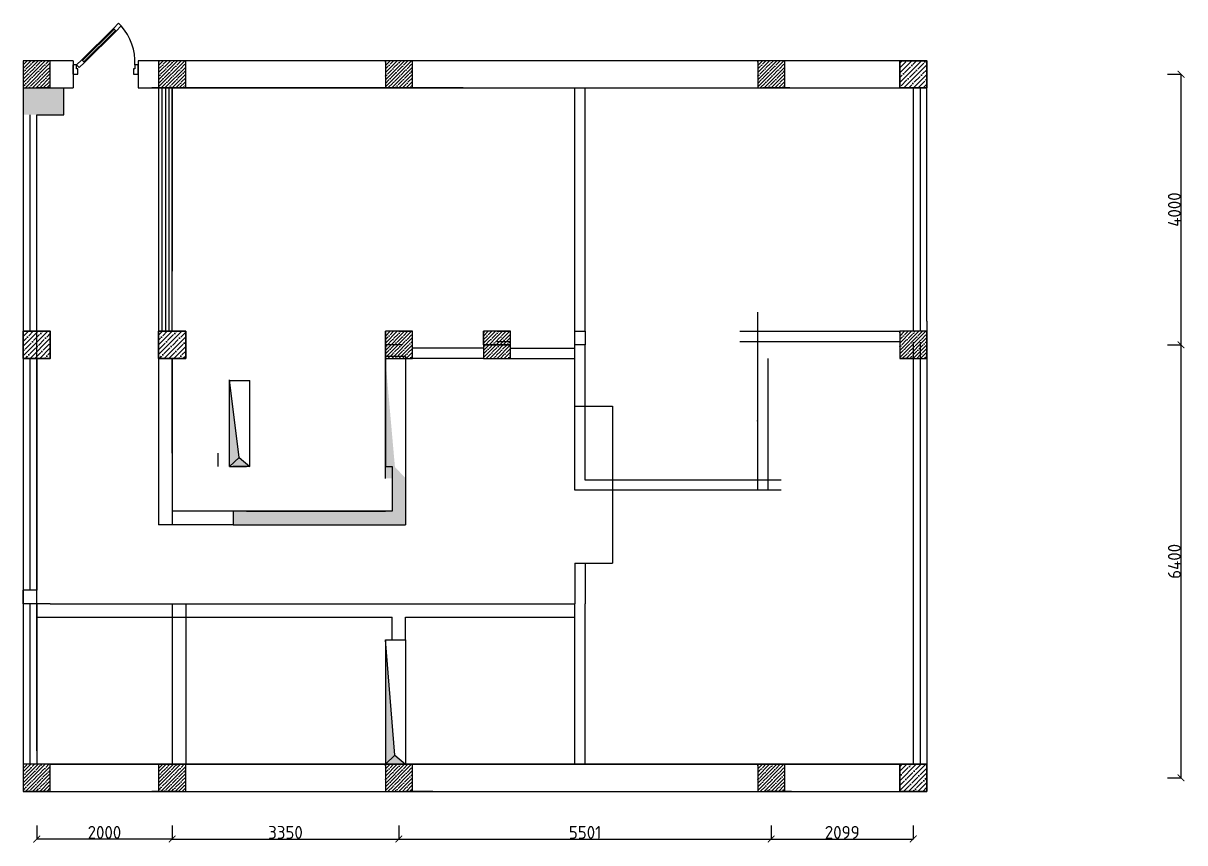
# Model space of a CAD drawing. Header units: millimetres. Extents: x -178199094 to 13669908, y -30538122 to 6091408.
# Drawn here: x 76100 to 93262, y 1112 to 13227 of the extents above; entities that cross this region are included whole.
import ezdxf

# ---------------------------------------------------------------- set-up
doc = ezdxf.new("R2010")
doc.units = ezdxf.units.MM
doc.linetypes.add('ACAD_ISO02W100', pattern=[15, 12, -3])
doc.layers.add('Plan 1', color=7, linetype='Continuous')
doc.layers.add('Plan 2', color=7, linetype='Continuous')
doc.styles.add('gost', font='GOST Common.ttf')
doc.dimstyles.new('GOST', dxfattribs={"dimtxt": 190, "dimasz": 100, "dimexe": 0.18, "dimexo": 0.06, "dimgap": 3, "dimtad": 1, "dimdec": 0, "dimzin": 0, "dimdsep": 46, "dimtxsty": 'gost', "dimblk": 'ARCHTICK', "dimcen": 0.09, "dimclrt": 256, "dimadec": 0, "dimazin": 0, "dimtfac": 1, "dimtdec": 0, "dimtofl": 0, "dimtmove": 0, "dimatfit": 3, "dimldrblk": 'ARCHTICK', "dimfxl": 200, "dimfxlon": 1, "dimtolj": 1, "dimtzin": 0, "dimarcsym": 0})
pattern_1 = [(45, (23626.26, -10928.54), (-70.71068, 70.71068), []), (45, (23696.97, -10928.54), (-70.71068, 70.71068), [125, -25, 0, -25])]

# ---------------------------------------------------------------- blocks, each defined once
blk = doc.blocks.new('A$C3C032968')
for p, q in [((0, 0), (0, 100)), ((0, 100), (0, 0)), ((700, 0), (700, 100)), ((700, 0), (700, 100))]:
    blk.add_line(p, q)
for points in [[(517, 522), (461, 466), (433, 494), (489, 551)], [(120, 128), (461, 466), (433, 494), (92, 156)], [(113, 135), (454, 473), (440, 487), (99, 149)], [(63, 72), (120, 128), (92, 156), (35, 100)], [(35, 100), (0, 100), (0, 0), (50, 0), (50, 50), (50, 60), (35, 60)], [(665, 100), (665, 60), (650, 60), (650, 50), (650, 0), (700, 0), (700, 100)]]:
    blk.add_lwpolyline(points, close=True)
blk.add_arc((72, 129), 593, 357.2313, 41.4937)
blk = doc.blocks.new('_ArchTick')
at = {"color": 0, "linetype": 'ByBlock', "const_width": 0.15}
blk.add_lwpolyline([(-0.5, -0.5), (0.5, 0.5)], dxfattribs=at)
blk = doc.blocks.new('*D60')
at = {"color": 0, "lineweight": -2, "transparency": 16777216}
for p, q in [((78300, 1368), (78300, 1168)), ((81650, 1368), (81650, 1168)), ((78300, 1168), (81650, 1168))]:
    blk.add_line(p, q, dxfattribs=at)
at = {"layer": 'Defpoints', "color": 0, "transparency": 16777216}
for p in [(78300, 2072), (81650, 2072), (81650, 1168)]:
    blk.add_point(p, dxfattribs=at)
at = {"color": 0, "lineweight": -2, "transparency": 16777216, "xscale": 100, "yscale": 100, "zscale": 100, "rotation": 180}
blk.add_blockref('_ArchTick', (78300, 1168), dxfattribs=at)
at = {"color": 0, "lineweight": -2, "transparency": 16777216, "xscale": 100, "yscale": 100, "zscale": 100}
blk.add_blockref('_ArchTick', (81650, 1168), dxfattribs=at)
at = {"transparency": 16777216, "insert": (79975, 1266), "char_height": 190, "attachment_point": 5, "style": 'gost'}
blk.add_mtext('\\A1;3350', dxfattribs=at)
blk = doc.blocks.new('*D61')
at = {"color": 0, "lineweight": -2, "transparency": 16777216}
for p, q in [((81650, 1368), (81650, 1168)), ((87151, 1368), (87151, 1168)), ((81650, 1168), (87151, 1168))]:
    blk.add_line(p, q, dxfattribs=at)
at = {"layer": 'Defpoints', "color": 0, "transparency": 16777216}
for p in [(81650, 2072), (87151, 2073), (87151, 1168)]:
    blk.add_point(p, dxfattribs=at)
at = {"color": 0, "lineweight": -2, "transparency": 16777216, "xscale": 100, "yscale": 100, "zscale": 100, "rotation": 180}
blk.add_blockref('_ArchTick', (81650, 1168), dxfattribs=at)
at = {"color": 0, "lineweight": -2, "transparency": 16777216, "xscale": 100, "yscale": 100, "zscale": 100}
blk.add_blockref('_ArchTick', (87151, 1168), dxfattribs=at)
at = {"transparency": 16777216, "insert": (84401, 1266), "char_height": 190, "attachment_point": 5, "style": 'gost'}
blk.add_mtext('\\A1;5501', dxfattribs=at)
blk = doc.blocks.new('*D62')
at = {"color": 0, "lineweight": -2, "transparency": 16777216}
for p, q in [((87151, 1368), (87151, 1168)), ((89250, 1368), (89250, 1168)), ((87151, 1168), (89250, 1168))]:
    blk.add_line(p, q, dxfattribs=at)
at = {"layer": 'Defpoints', "color": 0, "transparency": 16777216}
for p in [(87151, 2073), (89250, 2072), (89250, 1168)]:
    blk.add_point(p, dxfattribs=at)
at = {"color": 0, "lineweight": -2, "transparency": 16777216, "xscale": 100, "yscale": 100, "zscale": 100, "rotation": 180}
blk.add_blockref('_ArchTick', (87151, 1168), dxfattribs=at)
at = {"color": 0, "lineweight": -2, "transparency": 16777216, "xscale": 100, "yscale": 100, "zscale": 100}
blk.add_blockref('_ArchTick', (89250, 1168), dxfattribs=at)
at = {"transparency": 16777216, "insert": (88201, 1266), "char_height": 190, "attachment_point": 5, "style": 'gost'}
blk.add_mtext('\\A1;2099', dxfattribs=at)
blk = doc.blocks.new('*D63')
at = {"color": 0, "lineweight": -2, "transparency": 16777216}
for p, q in [((93006, 8472), (93206, 8472)), ((93206, 2072), (93206, 8472)), ((93006, 2072), (93206, 2072))]:
    blk.add_line(p, q, dxfattribs=at)
at = {"layer": 'Defpoints', "color": 0, "transparency": 16777216}
for p in [(89250, 8472), (93206, 8472), (89250, 2072)]:
    blk.add_point(p, dxfattribs=at)
at = {"color": 0, "lineweight": -2, "transparency": 16777216, "xscale": 100, "yscale": 100, "zscale": 100}
for p, rotation in [((93206, 8472), 90), ((93206, 2072), 270)]:
    blk.add_blockref('_ArchTick', p, dxfattribs=dict(at, rotation=rotation))
at = {"transparency": 16777216, "insert": (93108, 5272), "char_height": 190, "attachment_point": 5, "rotation": 90, "style": 'gost'}
blk.add_mtext('\\A1;6400', dxfattribs=at)
blk = doc.blocks.new('*D64')
at = {"color": 0, "lineweight": -2, "transparency": 16777216}
for p, q in [((93006, 12472), (93206, 12472)), ((93206, 8472), (93206, 12472)), ((93006, 8472), (93206, 8472))]:
    blk.add_line(p, q, dxfattribs=at)
at = {"layer": 'Defpoints', "color": 0, "transparency": 16777216}
for p in [(89250, 12472), (93206, 12472), (89250, 8472)]:
    blk.add_point(p, dxfattribs=at)
at = {"color": 0, "lineweight": -2, "transparency": 16777216, "xscale": 100, "yscale": 100, "zscale": 100}
for p, rotation in [((93206, 12472), 90), ((93206, 8472), 270)]:
    blk.add_blockref('_ArchTick', p, dxfattribs=dict(at, rotation=rotation))
at = {"transparency": 16777216, "insert": (93108, 10472), "char_height": 190, "attachment_point": 5, "rotation": 90, "style": 'gost'}
blk.add_mtext('\\A1;4000', dxfattribs=at)
blk = doc.blocks.new('*D65')
at = {"color": 0, "lineweight": -2, "transparency": 16777216}
for p, q in [((76300, 1368), (76300, 1168)), ((78300, 1368), (78300, 1168)), ((78300, 1168), (76300, 1168))]:
    blk.add_line(p, q, dxfattribs=at)
at = {"layer": 'Defpoints', "color": 0, "transparency": 16777216}
for p in [(76300, 2072), (78300, 2072), (76300, 1168)]:
    blk.add_point(p, dxfattribs=at)
at = {"color": 0, "lineweight": -2, "transparency": 16777216, "xscale": 100, "yscale": 100, "zscale": 100, "rotation": 180}
blk.add_blockref('_ArchTick', (76300, 1168), dxfattribs=at)
at = {"color": 0, "lineweight": -2, "transparency": 16777216, "xscale": 100, "yscale": 100, "zscale": 100}
blk.add_blockref('_ArchTick', (78300, 1168), dxfattribs=at)
at = {"transparency": 16777216, "insert": (77300, 1266), "char_height": 190, "attachment_point": 5, "style": 'gost'}
blk.add_mtext('\\A1;2000', dxfattribs=at)

msp = doc.modelspace()

# ---------------------------------------------------------------- hatches: boundary and pattern name
at = {"transparency": 33554687}
h = msp.add_hatch(dxfattribs=at)
h.set_pattern_fill('ANSI35', color=1, scale=300)
h.set_pattern_definition([(45, (23107.16, -10204.92), (-53.03301, 53.03301), []), (45, (23160.19, -10204.92), (-53.03301, 53.03301), [93.75, -18.75, 0, -18.75])])
h.paths.add_polyline_path([(76500.17926, 12672.49101), (76100.17926, 12672.49101), (76100.17926, 12272.49101), (76500.17926, 12272.49101)])
h = msp.add_hatch(dxfattribs=at)
h.set_pattern_fill('ANSI35', color=1, scale=300)
h.set_pattern_definition([(45, (19979, -10728.54), (-53.03301, 53.03301), []), (45, (20032.03, -10728.54), (-53.03301, 53.03301), [93.75, -18.75, 0, -18.75])])
h.paths.add_polyline_path([(78500.17926, 12672.49101), (78100.17926, 12672.49101), (78100.17926, 12272.49101), (78500.17926, 12272.49101)])
h = msp.add_hatch(dxfattribs=at)
h.set_pattern_fill('ANSI35', color=1, scale=300)
h.set_pattern_definition([(45, (23329, -10728.54), (-53.03301, 53.03301), []), (45, (23382.03, -10728.54), (-53.03301, 53.03301), [93.75, -18.75, 0, -18.75])])
h.paths.add_polyline_path([(81850.17926, 12672.49101), (81450.17926, 12672.49101), (81450.17926, 12272.49101), (81850.17926, 12272.49101)])
h = msp.add_hatch(dxfattribs=at)
h.set_pattern_fill('ANSI35', color=1, scale=300)
h.set_pattern_definition([(45, (28830.27, -10728.54), (-53.03301, 53.03301), []), (45, (28883.3, -10728.54), (-53.03301, 53.03301), [93.75, -18.75, 0, -18.75])])
h.paths.add_polyline_path([(87351.44962, 12672.49101), (86951.44962, 12672.49101), (86951.44962, 12272.49101), (87351.44962, 12272.49101)])
at = {"lineweight": 30, "transparency": 33554687}
h = msp.add_hatch(dxfattribs=at)
h.set_pattern_fill('ANSI35', color=1, scale=400)
h.set_pattern_definition(pattern_1)
h.paths.add_polyline_path([(89050.17926, 12672.49101), (89050.17926, 12272.49101), (89450.17926, 12272.49101), (89450.17926, 12672.49101)])
at = {"true_color": 0x636466, "transparency": 33554687}
h = msp.add_hatch(color=251, dxfattribs=at)
h.dxf.hatch_style = 1
h.paths.add_polyline_path([(76300.17926, 12272.49101), (76100.17926, 12272.49101), (76100.17926, 11872.49101), (76300.17926, 11872.49101)])
h = msp.add_hatch(color=251, dxfattribs=at)
h.dxf.hatch_style = 1
h.paths.add_polyline_path([(76700.17926, 12272.49101), (76300.17926, 12272.49101), (76300.17926, 11872.49101), (76700.17926, 11872.49101)])
at = {"lineweight": 30, "transparency": 33554687}
h = msp.add_hatch(dxfattribs=at)
h.set_pattern_fill('ANSI35', color=1, scale=400)
h.set_pattern_definition(pattern_1)
h.paths.add_polyline_path([(76100.17926, 8672.49101), (76100.17926, 8272.49101), (76500.17926, 8272.49101), (76500.17926, 8672.49101)])
h = msp.add_hatch(dxfattribs=at)
h.set_pattern_fill('ANSI35', color=1, scale=400)
h.set_pattern_definition(pattern_1)
h.paths.add_polyline_path([(78100.17926, 8672.49101), (78100.17926, 8272.49101), (78500.17926, 8272.49101), (78500.17926, 8672.49101)])
at = {"transparency": 33554687}
h = msp.add_hatch(dxfattribs=at)
h.set_pattern_fill('ANSI35', color=1, scale=300)
h.set_pattern_definition([(45, (23329, -14728.54), (-53.03301, 53.03301), []), (45, (23382.03, -14728.54), (-53.03301, 53.03301), [93.75, -18.75, 0, -18.75])])
h.paths.add_polyline_path([(81850.17926, 8672.49101), (81450.17926, 8672.49101), (81450.17926, 8272.49101), (81850.17926, 8272.49101)])
h = msp.add_hatch(dxfattribs=at)
h.set_pattern_fill('ANSI35', color=1, scale=300)
h.set_pattern_definition([(45, (24779, -14728.54), (-53.03301, 53.03301), []), (45, (24832.03, -14728.54), (-53.03301, 53.03301), [93.75, -18.75, 0, -18.75])])
h.paths.add_polyline_path([(83300.17947, 8672.49101), (82900.17947, 8672.49101), (82900.17947, 8272.49101), (83300.17947, 8272.49101)])
h = msp.add_hatch(dxfattribs=at)
h.set_pattern_fill('ANSI35', color=1, scale=300)
h.set_pattern_definition([(45, (30929, -14728.54), (-53.03301, 53.03301), []), (45, (30982.03, -14728.54), (-53.03301, 53.03301), [93.75, -18.75, 0, -18.75])])
h.paths.add_polyline_path([(89450.17926, 8672.49101), (89050.17926, 8672.49101), (89050.17926, 8272.49101), (89450.17926, 8272.49101)])
at = {"true_color": 0x000000, "transparency": 33554687}
h = msp.add_hatch(color=18, dxfattribs=at)
h.dxf.hatch_style = 1
h.paths.add_polyline_path([(81592.01869, 6667.21706), (81450.17926, 6499.9248), (81750.17926, 6499.9248)])
h.paths.add_polyline_path([(81450.17926, 8270.86106), (81450.17926, 6699.9248), (81450.17926, 6499.9248), (81592.01869, 6667.21706)])
h = msp.add_hatch(color=18, dxfattribs=at)
h.dxf.hatch_style = 1
h.paths.add_polyline_path([(79150.17926, 6672.49101), (79288.11604, 6807.03979), (79151.0879, 7946.66319), (79150.17926, 7946.66319)])
h.paths.add_polyline_path([(79288.11604, 6807.03979), (79150.17926, 6672.49101), (79200.17926, 6672.49101), (79400.17926, 6672.49101), (79450.17926, 6672.49101)])
at = {"true_color": 0x636466, "transparency": 33554687}
h = msp.add_hatch(color=251, dxfattribs=at)
h.dxf.hatch_style = 1
h.paths.add_polyline_path([(81750.35219, 6500.09576), (81550.35219, 6500.09576), (81550.17926, 6012.49101), (79400.17926, 6012.49101), (79200.17926, 6012.49101), (79200.17926, 5812.49101), (81450.17926, 5812.49101), (81750.17926, 5812.49101)])
at = {"transparency": 33554687}
h = msp.add_hatch(color=7, dxfattribs=at)
h.dxf.hatch_style = 1
h.paths.add_polyline_path([(81450.17926, 4112.49101), (81450.17926, 2272.49101), (81588.11604, 2407.03979)])
h.paths.add_polyline_path([(81588.11603, 2407.03979), (81450.17926, 2272.49101), (81750.17926, 2272.49101)])
h = msp.add_hatch(dxfattribs=at)
h.set_pattern_fill('ANSI35', color=1, scale=300)
h.set_pattern_definition([(45, (23107.16, -20604.92), (-53.03301, 53.03301), []), (45, (23160.19, -20604.92), (-53.03301, 53.03301), [93.75, -18.75, 0, -18.75])])
h.paths.add_polyline_path([(76500.17926, 2272.49101), (76100.17926, 2272.49101), (76100.17926, 1872.49101), (76500.17926, 1872.49101)])
h = msp.add_hatch(dxfattribs=at)
h.set_pattern_fill('ANSI35', color=1, scale=300)
h.set_pattern_definition([(45, (25107.16, -20604.92), (-53.03301, 53.03301), []), (45, (25160.19, -20604.92), (-53.03301, 53.03301), [93.75, -18.75, 0, -18.75])])
h.paths.add_polyline_path([(78500.17926, 2272.49101), (78100.17926, 2272.49101), (78100.17926, 1872.49101), (78500.17926, 1872.49101)])
h = msp.add_hatch(dxfattribs=at)
h.set_pattern_fill('ANSI35', color=1, scale=300)
h.set_pattern_definition([(45, (23329, -21128.54), (-53.03301, 53.03301), []), (45, (23382.03, -21128.54), (-53.03301, 53.03301), [93.75, -18.75, 0, -18.75])])
h.paths.add_polyline_path([(81850.17926, 2272.49101), (81450.17926, 2272.49101), (81450.17926, 1872.49101), (81850.17926, 1872.49101)])
h = msp.add_hatch(dxfattribs=at)
h.set_pattern_fill('ANSI35', color=1, scale=300)
h.set_pattern_definition([(45, (28830.27, -21128.21), (-53.03301, 53.03301), []), (45, (28883.3, -21128.21), (-53.03301, 53.03301), [93.75, -18.75, 0, -18.75])])
h.paths.add_polyline_path([(87351.44962, 2272.82652), (86951.44962, 2272.82652), (86951.44962, 1872.82652), (87351.44962, 1872.82652)])
at = {"lineweight": 30, "transparency": 33554687}
h = msp.add_hatch(dxfattribs=at)
h.set_pattern_fill('ANSI35', color=1, scale=400)
h.set_pattern_definition(pattern_1)
h.paths.add_polyline_path([(89050.17926, 2272.49101), (89050.17926, 1872.49101), (89450.17926, 1872.49101), (89450.17926, 2272.49101)])

# ---------------------------------------------------------------- linework, layer by layer
at = {"color": 18, "true_color": 0x000000}
for p, q in [((76500.17926, 12272.49101), (76840.17926, 12272.49101)), ((77800.17926, 12272.49101), (89050.17926, 12272.49101)), ((78300.17926, 8272.49101), (78300.17926, 6872.49101)), ((81750.17926, 8299.02099), (81750.17926, 5812.49101)), ((79150.17926, 6672.49101), (79200.17926, 6672.49101)), ((79450.17926, 6672.49101), (79400.17926, 6672.49101)), ((81450.17926, 4112.49101), (81450.17926, 2272.49101)), ((81450.17926, 4112.49101), (81750.17926, 4112.49101)), ((81750.17926, 4112.49101), (81750.17926, 2272.49101)), ((76500.17926, 2272.49101), (89050.17926, 2272.49101))]:
    msp.add_line(p, q, dxfattribs=at)
for p, q in [((87350.17926, 12272.49101), (87150.17926, 12272.49101)), ((81650.17926, 8672.49101), (81850.17926, 8672.49101)), ((83100.17926, 8672.49101), (83300.17947, 8672.49101)), ((84250.17926, 8672.49101), (84400.17926, 8672.49101)), ((86950.17947, 8672.49101), (86951.44962, 8672.49101)), ((82900.17947, 8472.82652), (83300.17947, 8472.91908)), ((83100.17926, 8522.49101), (83300.17947, 8522.49101)), ((86950.17947, 8522.49101), (86951.44962, 8522.49101)), ((81450.17926, 6672.49101), (81550.17926, 6672.49101)), ((81550.17926, 6672.49101), (81550.17926, 6012.49101)), ((76500.17926, 4644.86282), (78100.17926, 4644.86282)), ((78100.17926, 4644.86282), (78300.17926, 4644.86282))]:
    msp.add_line(p, q)
at = {"color": 152, "true_color": 0x2776bb}
for p, q in [((87150.17928, 12272.49101), (87150.17928, 12272.58836)), ((87250.17927, 12272.49101), (87250.17927, 12272.53969)), ((89250.17926, 12272.49101), (89250.17926, 8672.49101)), ((89350.17926, 12272.49101), (89350.17926, 8672.49101)), ((76300.17926, 8672.49101), (76300.17926, 11872.49101)), ((89250.17926, 8512.69095), (89250.17926, 2272.49101)), ((89250.17926, 8512.69095), (89250.17926, 2272.49101)), ((89350.17926, 8512.69095), (89350.17926, 2272.49101)), ((76300.17926, 4844.86282), (76100.17926, 4844.86282)), ((76500.17926, 4644.86282), (76100.17926, 4644.86282)), ((76500.17926, 2272.49101), (76100.17926, 2272.49101))]:
    msp.add_line(p, q, dxfattribs=at)
at = {"color": 18, "true_color": 0x000000}
for points in [[(76840.17926, 12672.49101), (76100.17926, 12672.49101), (76100.17926, 1872.49101), (89450.17926, 1872.49101)], [(76700.17926, 12272.49101), (76840.17926, 12272.49101)], [(77800.17926, 12272.49101), (78100.17926, 12272.49101), (78100.17926, 5812.49101)], [(78100.17926, 12272.49101), (78100.17926, 5812.49101)], [(78300.17926, 12272.49101), (78100.17926, 12272.49101)], [(78300.17926, 12272.49101), (78300.17926, 9559.63435)], [(78300.17926, 12272.49101), (81500.17926, 12272.49101)], [(78300.17926, 12272.49101), (82300.17926, 12272.49101)], [(78500.17926, 8672.49101), (78300.17926, 8672.49101), (78300.17926, 12272.49101)], [(82300.17926, 12272.49101), (82500.17926, 12272.49101)], [(82500.17926, 12272.49101), (87100.17926, 12272.49101)], [(82500.17926, 12272.49101), (87100.17926, 12272.49101)], [(84250.17926, 7565.0301), (84250.17926, 12272.49101)], [(84400.17926, 8672.49101), (84400.17926, 12272.49101)], [(87100.17926, 12272.49101), (87350.17926, 12272.49101)], [(89050.17926, 12272.49101), (89450.17926, 12272.49101)], [(86950.17947, 8954.77786), (86950.17947, 6322.49101)], [(76500.17926, 8272.49101), (76500.17926, 8672.49101)], [(81500.17926, 8672.49101), (81450.17926, 8672.49101)], [(81450.17926, 8472.49101), (81450.17926, 8672.49101)], [(83300.17947, 8472.82652), (82900.17947, 8472.82652), (82900.17947, 8672.49101)], [(84400.17926, 8672.49101), (84400.17926, 8472.49101), (84250.17926, 8472.49101)], [(81700.17926, 8472.49101), (81450.17926, 8472.49101)], [(81450.17926, 6672.49101), (81450.17926, 8472.49101)], [(81450.17926, 8472.49101), (81450.17926, 6672.49101)], [(82900.30501, 8421.61217), (81850.3048, 8422.49096)], [(83300.17947, 8422.49101), (84250.17926, 8422.49101)], [(84400.17926, 7565.0301), (84400.17926, 8472.49101)], [(76400.17926, 8272.49101), (76200.17926, 8272.49101)], [(78400.17926, 8272.49101), (78200.17926, 8272.49101)], [(78300.17926, 8272.49101), (78300.17926, 5812.49101)], [(78300.17926, 6872.49101), (78300.17926, 8272.49101)], [(81750.17926, 8299.02099), (81450.17926, 8299.02099)], [(81450.17926, 6498.84099), (81450.17926, 8298.84099)], [(82900.17947, 8271.61222), (81850.17926, 8272.49101)], [(83300.17947, 8272.49101), (84250.17926, 8272.49101)], [(87100.17947, 8272.82652), (87100.17947, 6322.49101)], [(89250.17926, 8272.49101), (89050.17926, 8272.49101)], [(89250.17926, 8272.49101), (89050.17926, 8272.49101)], [(79150.17926, 6672.49101), (79288.11604, 6807.03979), (79150.17926, 7954.22014)], [(79150.17926, 6672.49101), (79150.17926, 7946.66319)], [(79150.17926, 7946.66319), (79450.17926, 7946.66319)], [(79450.17926, 6672.49101), (79450.17926, 7946.66319)], [(84250.17926, 7565.0301), (84807.33258, 7565.0301)], [(84807.33258, 6322.49101), (84250.17926, 6322.49101), (84250.17926, 7565.0301)], [(84807.33258, 6472.49101), (84400.17926, 6472.49101), (84400.17926, 7565.0301)], [(84807.33258, 7565.0301), (84807.33258, 5243.71487)], [(78976.33281, 6872.49101), (78976.33281, 6672.49101)], [(79288.11604, 6807.03979), (79450.17926, 6672.49101)], [(78300.17926, 6672.49101), (78300.17926, 5812.49101)], [(79200.17926, 6672.49101), (79400.17926, 6672.49101)], [(79400.17926, 6672.49101), (79200.17926, 6672.49101)], [(79200.17926, 6672.49101), (79400.17926, 6672.49101)], [(79400.17926, 6672.50143), (79400.17926, 6672.49101)], [(87250.17926, 6472.49101), (84807.33258, 6472.49101)], [(87300.17947, 6472.49101), (87250.17926, 6472.49101)], [(87300.17947, 6322.49101), (84807.33258, 6322.49101)], [(79200.21366, 6012.49101), (78300.17926, 6012.49101)], [(79400.17926, 6012.49101), (79200.21366, 6012.49101), (79200.21366, 5812.49101), (81750.17926, 5812.49101)], [(79200.21366, 6012.49101), (79200.21366, 6012.49101)], [(79400.17926, 6012.49101), (81450.17926, 6012.49101)], [(81550.17926, 6012.49101), (79400.17926, 6012.49101)], [(78300.17926, 5812.49101), (78100.17926, 5812.49101)], [(79200.21366, 5812.49101), (78300.17926, 5812.49101)], [(84250.17926, 5243.71487), (84250.17926, 4644.86282)], [(84250.17926, 5243.71487), (84807.33258, 5243.71487)], [(84400.17926, 5243.71487), (84400.17926, 4644.86282)], [(76100.17926, 4644.86282), (76100.17926, 4844.86282)], [(78300.17926, 4644.86282), (78300.17926, 2272.49101)], [(78300.17926, 4644.86282), (81750.17926, 4644.86282)], [(78500.17926, 4644.86282), (78500.17926, 2272.49101)], [(81750.17926, 2272.49101), (84250.17926, 2272.49101), (84250.17926, 4644.86282)], [(81750.17926, 4644.86282), (84250.17926, 4644.86282)], [(84400.17926, 2272.49101), (84400.17926, 4644.86282)], [(76300.17926, 4444.86282), (81550.17926, 4444.86282)], [(81550.17926, 4112.49101), (81550.17926, 4444.86282)], [(81750.17926, 4112.49101), (81750.17926, 4444.86282)], [(81750.17926, 4444.86282), (84250.17926, 4444.86282)], [(81450.17926, 2272.49101), (81588.11604, 2407.03979), (81450.17926, 4112.49101)], [(81588.11603, 2407.03979), (81750.17926, 2272.49101)], [(87100.17926, 1872.48522), (87350.17926, 1872.48522)]]:
    msp.add_lwpolyline(points, dxfattribs=at)
for points in [[(76100.17926, 12272.49101), (76500.17926, 12272.49101), (76500.17926, 12672.49101), (76100.17926, 12672.49101)], [(78100.17926, 12272.49101), (78500.17926, 12272.49101), (78500.17926, 12672.49101), (78100.17926, 12672.49101)], [(81450.17926, 12272.49101), (81850.17926, 12272.49101), (81850.17926, 12672.49101), (81450.17926, 12672.49101)], [(86951.44962, 12272.49101), (87351.44962, 12272.49101), (87351.44962, 12672.49101), (86951.44962, 12672.49101)], [(81450.17926, 8272.49101), (81850.17926, 8272.49101), (81850.17926, 8672.49101), (81450.17926, 8672.49101)], [(82900.17947, 8272.49101), (83300.17947, 8272.49101), (83300.17947, 8672.49101), (82900.17947, 8672.49101)], [(89050.17926, 8272.49101), (89450.17926, 8272.49101), (89450.17926, 8672.49101), (89050.17926, 8672.49101)], [(76100.17926, 1872.49101), (76500.17926, 1872.49101), (76500.17926, 2272.49101), (76100.17926, 2272.49101)], [(78100.17926, 1872.49101), (78500.17926, 1872.49101), (78500.17926, 2272.49101), (78100.17926, 2272.49101)], [(81450.17926, 1872.49101), (81850.17926, 1872.49101), (81850.17926, 2272.49101), (81450.17926, 2272.49101)], [(86951.44962, 1872.82652), (87351.44962, 1872.82652), (87351.44962, 2272.82652), (86951.44962, 2272.82652)]]:
    msp.add_lwpolyline(points, close=True)
for points in [[(76840.17926, 12672.49101), (76840.17926, 12272.49101)], [(89450.17926, 12672.49101), (77800.17926, 12672.49101), (77800.17926, 12272.49101)], [(76300.17926, 11872.49101), (76700.17926, 11872.49101), (76700.17926, 12272.49101)], [(79400.17926, 7946.66319), (79450.17926, 7946.66319)]]:
    msp.add_lwpolyline(points)
at = {"color": 18, "lineweight": 30, "true_color": 0x000000}
for points in [[(89050.17926, 12272.49101), (89450.17926, 12272.49101), (89450.17926, 12672.49101), (89050.17926, 12672.49101)], [(76100.17926, 8272.49101), (76500.17926, 8272.49101), (76500.17926, 8672.49101), (76100.17926, 8672.49101)], [(78100.17926, 8272.49101), (78500.17926, 8272.49101), (78500.17926, 8672.49101), (78100.17926, 8672.49101)], [(89050.17926, 1872.49101), (89450.17926, 1872.49101), (89450.17926, 2272.49101), (89050.17926, 2272.49101)]]:
    msp.add_lwpolyline(points, close=True, dxfattribs=at)
at = {"color": 152, "true_color": 0x2776bb}
for points in [[(89450.17926, 8822.49101), (89450.17926, 12672.49101)], [(76100.17926, 12272.49101), (76100.17926, 8672.49101)], [(76500.17926, 12272.49101), (76300.17926, 12272.49101)], [(78400.17926, 12272.49101), (78000.17926, 12272.49101)], [(78150.17926, 12272.49101), (78150.17926, 8672.49101)], [(78200.17926, 12272.49101), (78200.17926, 8672.49101)], [(78250.17926, 12272.49101), (78250.17926, 8672.49101)], [(82600.17926, 12272.49101), (82200.17926, 12272.49101)], [(87425.17926, 12272.49101), (87025.17926, 12272.49101)], [(89450.17926, 12272.49101), (89050.17926, 12272.49101)], [(89250.17926, 12272.49101), (89250.17926, 8672.49101)], [(76200.17926, 11872.49101), (76200.17926, 8672.49101)], [(89450.17926, 8822.49101), (89450.17926, 1872.49101)], [(76300.17926, 2472.49101), (76300.17926, 8672.49101)], [(78300.17926, 8672.49101), (78100.17926, 8672.49101)], [(89250.17926, 8512.69095), (89250.17926, 2272.49101), (76100.17926, 2272.49101)], [(89250.17926, 8512.69095), (89250.17926, 2272.49101), (89050.17926, 2272.49101), (89450.17926, 2272.49101)], [(76100.17926, 8272.49101), (76100.17926, 4844.86282)], [(76500.17926, 8272.49101), (76100.17926, 8272.49101)], [(76200.17926, 8272.49101), (76200.17926, 4844.86282)], [(76300.17926, 8272.49101), (76300.17926, 4844.86282)], [(78500.17926, 8272.49101), (78100.17926, 8272.49101)], [(76100.17926, 4644.86282), (76100.17926, 2272.49101)], [(76200.17926, 4644.86282), (76200.17926, 2272.49101)], [(76300.17926, 4644.86282), (76300.17926, 2272.49101)], [(76500.17926, 1872.49101), (76100.17926, 1872.49101)], [(78400.17926, 1872.49101), (78000.17926, 1872.49101)], [(82150.17926, 1872.49101), (81750.17926, 1872.49101)], [(87450.17941, 1872.48522), (87050.17941, 1872.48522)], [(89450.17926, 1872.49101), (89050.17926, 1872.49101)]]:
    msp.add_lwpolyline(points, dxfattribs=at)
at = {"color": 18, "lineweight": 30, "true_color": 0x000000}
msp.add_lwpolyline([(78300.17926, 12272.49101), (82300.17926, 12272.49101)], dxfattribs=at)
at = {"color": 7}
for points in [[(86688.30085, 8672.82652), (89050.17926, 8672.49101)], [(86688.27954, 8522.82652), (89050.15795, 8522.49101)]]:
    msp.add_lwpolyline(points, dxfattribs=at)
at = {"layer": 'Plan 1', "color": 251, "linetype": 'ACAD_ISO02W100', "ltscale": 30, "true_color": 0x636466}
msp.add_line((86950.27659, 7342.51167), (86950.27659, 7355.02547), dxfattribs=at)

# ---------------------------------------------------------------- block references
at = {"layer": 'Plan 2', "xscale": 1.369107515369514, "yscale": 1.369107515369514, "zscale": 1.369107515369514}
msp.add_blockref('A$C3C032968', (76840.17926, 12472.49103), dxfattribs=at)

# ---------------------------------------------------------------- dimensions: what is measured, and where the dimension line sits
at = {"color": 18, "true_color": 0x000000}
dim = msp.add_linear_dim(base=(93206.28186, 12472.49101), p1=(89250.17926, 8472.49101), p2=(89250.17926, 12472.49101), angle=90, dimstyle='GOST', override={"dimtmove": 1}, dxfattribs=at)
dim.commit()
dim.dimension.update_dxf_attribs({"geometry": '*D64', "text_midpoint": (93108.28186, 10472.49101)})
dim = msp.add_linear_dim(base=(93206.28186, 8472.49101), p1=(89250.17926, 2072.49101), p2=(89250.17926, 8472.49101), angle=90, dimstyle='GOST', dxfattribs=at)
dim.commit()
dim.dimension.update_dxf_attribs({"geometry": '*D63', "text_midpoint": (93108.28186, 5272.49101)})
for base, p2, picture, middle in [((76300.17926, 1167.69001), (76300.17926, 2072.49101), '*D65', (77300.17926, 1265.69001)), ((81650.17926, 1168.07001), (81650.17926, 2072.49101), '*D60', (79975.17926, 1266.07001))]:
    dim = msp.add_linear_dim(base=base, p1=(78300.17926, 2072.49101), p2=p2, dimstyle='GOST', dxfattribs=at)
    dim.commit()
    dim.dimension.update_dxf_attribs({"geometry": picture, "text_midpoint": middle})
for base, p1, p2, picture, middle in [((87151.44962, 1168.07001), (81650.17926, 2072.49101), (87151.44962, 2072.82652), '*D61', (84400.81444, 1266.07001)), ((89250.17926, 1168.07001), (87151.44962, 2072.82652), (89250.17926, 2072.49101), '*D62', (88200.81444, 1266.07001))]:
    dim = msp.add_linear_dim(base=base, p1=p1, p2=p2, dimstyle='GOST', override={"dimtmove": 1}, dxfattribs=at)
    dim.commit()
    dim.dimension.update_dxf_attribs({"geometry": picture, "text_midpoint": middle})

doc.saveas('drawing.dxf')
